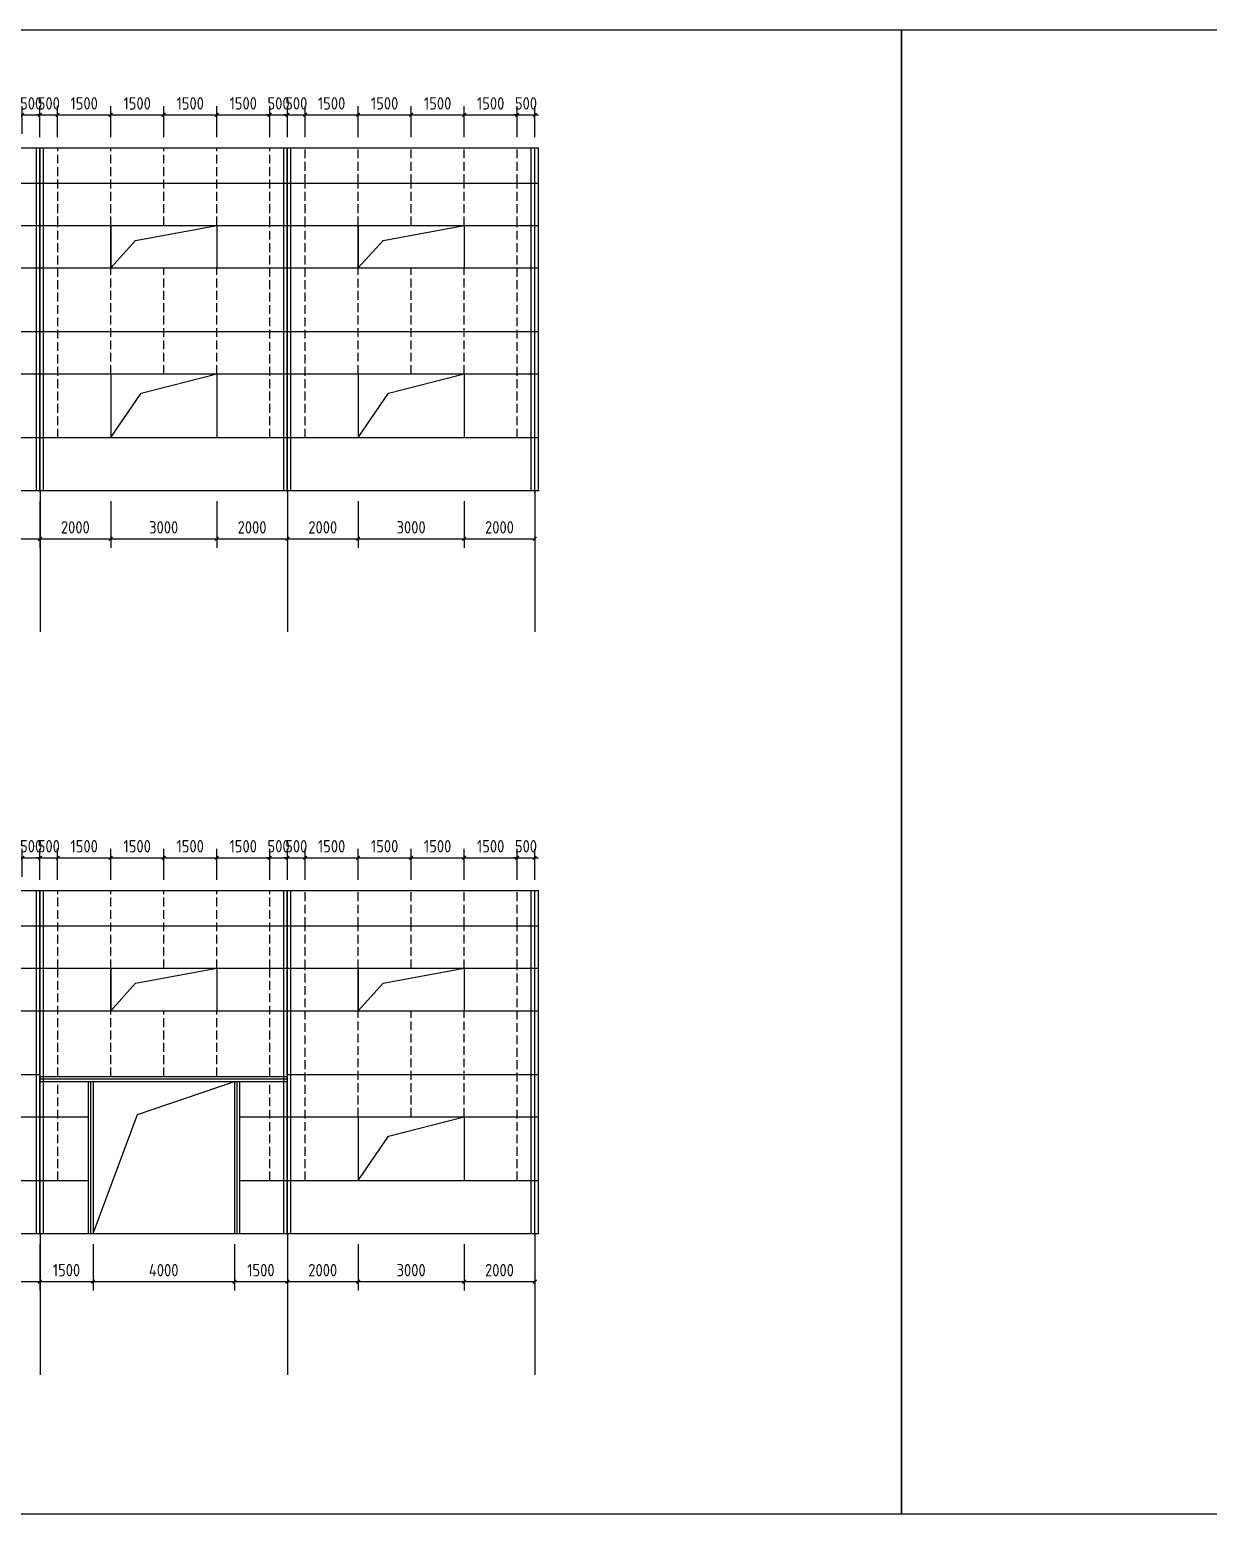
# Model space of a CAD drawing. Extents: x 102162 to 621267, y -39398 to 328893.
# Drawn here: x 329947 to 363292, y 118102 to 160102 of the extents above; entities that cross this region are included whole.
import ezdxf

# ---------------------------------------------------------------- set-up
doc = ezdxf.new("R2010")
doc.units = 0
doc.header["$LTSCALE"] = 1000
doc.header["$MEASUREMENT"] = 0
doc.linetypes.add('DASH', pattern=[0.35, 0.25, -0.1])
doc.layers.add('AXIS', color=3, linetype='Continuous')
doc.layers.add('DOTE', color=1, linetype='Continuous')
doc.styles.get("Standard").update_dxf_attribs({"font": 'gbenor.shx', "bigfont": 'gbcbig.shx'})
doc.dimstyles.get("Standard").update_dxf_attribs({"dimscale": 100, "dimtxt": 3.5, "dimasz": 1, "dimexe": 2.5, "dimexo": 3, "dimgap": 1.5, "dimtad": 1, "dimdec": 0, "dimzin": 0, "dimdsep": 46, "dimtxsty": 'Standard', "dimblk": 'ARCHTICK', "dimcen": 0.09, "dimadec": 0, "dimazin": 0, "dimtfac": 1, "dimtdec": 0, "dimtix": 1, "dimtmove": 2, "dimatfit": 3, "dimfxl": 1, "dimtolj": 1, "dimtzin": 0, "dimarcsym": 0})

# ---------------------------------------------------------------- blocks, each defined once
blk = doc.blocks.new('_ArchTick')
at = {"color": 0, "linetype": 'ByBlock', "const_width": 0.4}
blk.add_lwpolyline([(-0.5, -0.5), (0.5, 0.5)], dxfattribs=at)
blk = doc.blocks.new('*D5778')
at = {"color": 0, "lineweight": -2}
for p, q in [((329738, 157152), (329738, 157942)), ((330238, 157062), (330238, 157942)), ((329738, 157692), (329638, 157692)), ((329738, 157692), (330238, 157692)), ((330238, 157692), (330338, 157692))]:
    blk.add_line(p, q, dxfattribs=at)
at = {"layer": 'Defpoints', "color": 0}
for p in [(330238, 157692), (329738, 156852), (330238, 156762)]:
    blk.add_point(p, dxfattribs=at)
at = {"color": 0, "lineweight": -2, "xscale": 100, "yscale": 100, "zscale": 100}
blk.add_blockref('_ArchTick', (329738, 157692), dxfattribs=at)
at = {"color": 0, "lineweight": -2, "xscale": 100, "yscale": 100, "zscale": 100, "rotation": 180}
blk.add_blockref('_ArchTick', (330238, 157692), dxfattribs=at)
at = {"color": 0, "insert": (329988, 158017), "char_height": 350, "attachment_point": 5}
blk.add_mtext('\\A1;500', dxfattribs=at)
blk = doc.blocks.new('*D5779')
at = {"color": 0, "lineweight": -2}
for p, q in [((330238, 157062), (330238, 157942)), ((330738, 157062), (330738, 157942)), ((330238, 157692), (330138, 157692)), ((330238, 157692), (330738, 157692)), ((330738, 157692), (330838, 157692))]:
    blk.add_line(p, q, dxfattribs=at)
at = {"layer": 'Defpoints', "color": 0}
for p in [(330738, 157692), (330238, 156762), (330738, 156762)]:
    blk.add_point(p, dxfattribs=at)
at = {"color": 0, "lineweight": -2, "xscale": 100, "yscale": 100, "zscale": 100}
blk.add_blockref('_ArchTick', (330238, 157692), dxfattribs=at)
at = {"color": 0, "lineweight": -2, "xscale": 100, "yscale": 100, "zscale": 100, "rotation": 180}
blk.add_blockref('_ArchTick', (330738, 157692), dxfattribs=at)
at = {"color": 0, "insert": (330488, 158017), "char_height": 350, "attachment_point": 5}
blk.add_mtext('\\A1;500', dxfattribs=at)
blk = doc.blocks.new('*D5780')
at = {"color": 0, "lineweight": -2}
for p, q in [((330738, 157062), (330738, 157942)), ((332238, 157062), (332238, 157942)), ((330738, 157692), (332238, 157692))]:
    blk.add_line(p, q, dxfattribs=at)
at = {"layer": 'Defpoints', "color": 0}
for p in [(332238, 157692), (330738, 156762), (332238, 156762)]:
    blk.add_point(p, dxfattribs=at)
at = {"color": 0, "lineweight": -2, "xscale": 100, "yscale": 100, "zscale": 100, "rotation": 180}
blk.add_blockref('_ArchTick', (330738, 157692), dxfattribs=at)
at = {"color": 0, "lineweight": -2, "xscale": 100, "yscale": 100, "zscale": 100}
blk.add_blockref('_ArchTick', (332238, 157692), dxfattribs=at)
at = {"color": 0, "insert": (331488, 158017), "char_height": 350, "attachment_point": 5}
blk.add_mtext('\\A1;1500', dxfattribs=at)
blk = doc.blocks.new('*D5781')
at = {"color": 0, "lineweight": -2}
for p, q in [((335238, 157062), (335238, 157942)), ((336738, 157062), (336738, 157942)), ((335238, 157692), (336738, 157692))]:
    blk.add_line(p, q, dxfattribs=at)
at = {"layer": 'Defpoints', "color": 0}
for p in [(336738, 157692), (335238, 156762), (336738, 156762)]:
    blk.add_point(p, dxfattribs=at)
at = {"color": 0, "lineweight": -2, "xscale": 100, "yscale": 100, "zscale": 100, "rotation": 180}
blk.add_blockref('_ArchTick', (335238, 157692), dxfattribs=at)
at = {"color": 0, "lineweight": -2, "xscale": 100, "yscale": 100, "zscale": 100}
blk.add_blockref('_ArchTick', (336738, 157692), dxfattribs=at)
at = {"color": 0, "insert": (335988, 158017), "char_height": 350, "attachment_point": 5}
blk.add_mtext('\\A1;1500', dxfattribs=at)
blk = doc.blocks.new('*D5782')
at = {"color": 0, "lineweight": -2}
for p, q in [((336738, 157062), (336738, 157942)), ((337238, 157062), (337238, 157942)), ((336738, 157692), (336638, 157692)), ((336738, 157692), (337238, 157692)), ((337238, 157692), (337338, 157692))]:
    blk.add_line(p, q, dxfattribs=at)
at = {"layer": 'Defpoints', "color": 0}
for p in [(337238, 157692), (336738, 156762), (337238, 156762)]:
    blk.add_point(p, dxfattribs=at)
at = {"color": 0, "lineweight": -2, "xscale": 100, "yscale": 100, "zscale": 100}
blk.add_blockref('_ArchTick', (336738, 157692), dxfattribs=at)
at = {"color": 0, "lineweight": -2, "xscale": 100, "yscale": 100, "zscale": 100, "rotation": 180}
blk.add_blockref('_ArchTick', (337238, 157692), dxfattribs=at)
at = {"color": 0, "insert": (336988, 158017), "char_height": 350, "attachment_point": 5}
blk.add_mtext('\\A1;500', dxfattribs=at)
blk = doc.blocks.new('*D5783')
at = {"color": 0, "lineweight": -2}
for p, q in [((337238, 157062), (337238, 157942)), ((337738, 157062), (337738, 157942)), ((337238, 157692), (337138, 157692)), ((337238, 157692), (337738, 157692)), ((337738, 157692), (337838, 157692))]:
    blk.add_line(p, q, dxfattribs=at)
at = {"layer": 'Defpoints', "color": 0}
for p in [(337738, 157692), (337238, 156762), (337738, 156762)]:
    blk.add_point(p, dxfattribs=at)
at = {"color": 0, "lineweight": -2, "xscale": 100, "yscale": 100, "zscale": 100}
blk.add_blockref('_ArchTick', (337238, 157692), dxfattribs=at)
at = {"color": 0, "lineweight": -2, "xscale": 100, "yscale": 100, "zscale": 100, "rotation": 180}
blk.add_blockref('_ArchTick', (337738, 157692), dxfattribs=at)
at = {"color": 0, "insert": (337488, 158017), "char_height": 350, "attachment_point": 5}
blk.add_mtext('\\A1;500', dxfattribs=at)
blk = doc.blocks.new('*D5784')
at = {"color": 0, "lineweight": -2}
for p, q in [((337738, 157062), (337738, 157942)), ((339238, 157062), (339238, 157942)), ((337738, 157692), (339238, 157692))]:
    blk.add_line(p, q, dxfattribs=at)
at = {"layer": 'Defpoints', "color": 0}
for p in [(339238, 157692), (337738, 156762), (339238, 156762)]:
    blk.add_point(p, dxfattribs=at)
at = {"color": 0, "lineweight": -2, "xscale": 100, "yscale": 100, "zscale": 100, "rotation": 180}
blk.add_blockref('_ArchTick', (337738, 157692), dxfattribs=at)
at = {"color": 0, "lineweight": -2, "xscale": 100, "yscale": 100, "zscale": 100}
blk.add_blockref('_ArchTick', (339238, 157692), dxfattribs=at)
at = {"color": 0, "insert": (338488, 158017), "char_height": 350, "attachment_point": 5}
blk.add_mtext('\\A1;1500', dxfattribs=at)
blk = doc.blocks.new('*D5785')
at = {"color": 0, "lineweight": -2}
for p, q in [((342238, 157062), (342238, 157942)), ((343738, 157062), (343738, 157942)), ((342238, 157692), (343738, 157692))]:
    blk.add_line(p, q, dxfattribs=at)
at = {"layer": 'Defpoints', "color": 0}
for p in [(343738, 157692), (342238, 156762), (343738, 156762)]:
    blk.add_point(p, dxfattribs=at)
at = {"color": 0, "lineweight": -2, "xscale": 100, "yscale": 100, "zscale": 100, "rotation": 180}
blk.add_blockref('_ArchTick', (342238, 157692), dxfattribs=at)
at = {"color": 0, "lineweight": -2, "xscale": 100, "yscale": 100, "zscale": 100}
blk.add_blockref('_ArchTick', (343738, 157692), dxfattribs=at)
at = {"color": 0, "insert": (342988, 158017), "char_height": 350, "attachment_point": 5}
blk.add_mtext('\\A1;1500', dxfattribs=at)
blk = doc.blocks.new('*D5786')
at = {"color": 0, "lineweight": -2}
for p, q in [((343738, 157062), (343738, 157942)), ((344238, 157062), (344238, 157942)), ((343738, 157692), (343638, 157692)), ((343738, 157692), (344238, 157692)), ((344238, 157692), (344338, 157692))]:
    blk.add_line(p, q, dxfattribs=at)
at = {"layer": 'Defpoints', "color": 0}
for p in [(344238, 157692), (343738, 156762), (344238, 156762)]:
    blk.add_point(p, dxfattribs=at)
at = {"color": 0, "lineweight": -2, "xscale": 100, "yscale": 100, "zscale": 100}
blk.add_blockref('_ArchTick', (343738, 157692), dxfattribs=at)
at = {"color": 0, "lineweight": -2, "xscale": 100, "yscale": 100, "zscale": 100, "rotation": 180}
blk.add_blockref('_ArchTick', (344238, 157692), dxfattribs=at)
at = {"color": 0, "insert": (343988, 158017), "char_height": 350, "attachment_point": 5}
blk.add_mtext('\\A1;500', dxfattribs=at)
blk = doc.blocks.new('*D5299')
at = {"color": 0, "lineweight": -2}
for p, q in [((328238, 146762), (328238, 145448)), ((330238, 146762), (330238, 145448)), ((328238, 145698), (330238, 145698))]:
    blk.add_line(p, q, dxfattribs=at)
at = {"layer": 'Defpoints', "color": 0}
for p in [(328238, 147062), (330238, 147062), (330238, 145698)]:
    blk.add_point(p, dxfattribs=at)
at = {"color": 0, "lineweight": -2, "xscale": 100, "yscale": 100, "zscale": 100, "rotation": 180}
blk.add_blockref('_ArchTick', (328238, 145698), dxfattribs=at)
at = {"color": 0, "lineweight": -2, "xscale": 100, "yscale": 100, "zscale": 100}
blk.add_blockref('_ArchTick', (330238, 145698), dxfattribs=at)
at = {"color": 0, "insert": (329238, 146023), "char_height": 350, "attachment_point": 5}
blk.add_mtext('\\A1;2000', dxfattribs=at)
blk = doc.blocks.new('*D5300')
at = {"color": 0, "lineweight": -2}
for p, q in [((330238, 146762), (330238, 145448)), ((332238, 146762), (332238, 145448)), ((330238, 145698), (332238, 145698))]:
    blk.add_line(p, q, dxfattribs=at)
at = {"layer": 'Defpoints', "color": 0}
for p in [(330238, 147062), (332238, 147062), (332238, 145698)]:
    blk.add_point(p, dxfattribs=at)
at = {"color": 0, "lineweight": -2, "xscale": 100, "yscale": 100, "zscale": 100, "rotation": 180}
blk.add_blockref('_ArchTick', (330238, 145698), dxfattribs=at)
at = {"color": 0, "lineweight": -2, "xscale": 100, "yscale": 100, "zscale": 100}
blk.add_blockref('_ArchTick', (332238, 145698), dxfattribs=at)
at = {"color": 0, "insert": (331238, 146023), "char_height": 350, "attachment_point": 5}
blk.add_mtext('\\A1;2000', dxfattribs=at)
blk = doc.blocks.new('*D5301')
at = {"color": 0, "lineweight": -2}
for p, q in [((332238, 146762), (332238, 145448)), ((335238, 146762), (335238, 145448)), ((332238, 145698), (335238, 145698))]:
    blk.add_line(p, q, dxfattribs=at)
at = {"layer": 'Defpoints', "color": 0}
for p in [(332238, 147062), (335238, 147062), (335238, 145698)]:
    blk.add_point(p, dxfattribs=at)
at = {"color": 0, "lineweight": -2, "xscale": 100, "yscale": 100, "zscale": 100, "rotation": 180}
blk.add_blockref('_ArchTick', (332238, 145698), dxfattribs=at)
at = {"color": 0, "lineweight": -2, "xscale": 100, "yscale": 100, "zscale": 100}
blk.add_blockref('_ArchTick', (335238, 145698), dxfattribs=at)
at = {"color": 0, "insert": (333738, 146023), "char_height": 350, "attachment_point": 5}
blk.add_mtext('\\A1;3000', dxfattribs=at)
blk = doc.blocks.new('*D5302')
at = {"color": 0, "lineweight": -2}
for p, q in [((335238, 146762), (335238, 145448)), ((337238, 146762), (337238, 145448)), ((335238, 145698), (337238, 145698))]:
    blk.add_line(p, q, dxfattribs=at)
at = {"layer": 'Defpoints', "color": 0}
for p in [(335238, 147062), (337238, 147062), (337238, 145698)]:
    blk.add_point(p, dxfattribs=at)
at = {"color": 0, "lineweight": -2, "xscale": 100, "yscale": 100, "zscale": 100, "rotation": 180}
blk.add_blockref('_ArchTick', (335238, 145698), dxfattribs=at)
at = {"color": 0, "lineweight": -2, "xscale": 100, "yscale": 100, "zscale": 100}
blk.add_blockref('_ArchTick', (337238, 145698), dxfattribs=at)
at = {"color": 0, "insert": (336238, 146023), "char_height": 350, "attachment_point": 5}
blk.add_mtext('\\A1;2000', dxfattribs=at)
blk = doc.blocks.new('*D5303')
at = {"color": 0, "lineweight": -2}
for p, q in [((337238, 146762), (337238, 145448)), ((339238, 146762), (339238, 145448)), ((337238, 145698), (339238, 145698))]:
    blk.add_line(p, q, dxfattribs=at)
at = {"layer": 'Defpoints', "color": 0}
for p in [(337238, 147062), (339238, 147062), (339238, 145698)]:
    blk.add_point(p, dxfattribs=at)
at = {"color": 0, "lineweight": -2, "xscale": 100, "yscale": 100, "zscale": 100, "rotation": 180}
blk.add_blockref('_ArchTick', (337238, 145698), dxfattribs=at)
at = {"color": 0, "lineweight": -2, "xscale": 100, "yscale": 100, "zscale": 100}
blk.add_blockref('_ArchTick', (339238, 145698), dxfattribs=at)
at = {"color": 0, "insert": (338238, 146023), "char_height": 350, "attachment_point": 5}
blk.add_mtext('\\A1;2000', dxfattribs=at)
blk = doc.blocks.new('*D5304')
at = {"color": 0, "lineweight": -2}
for p, q in [((339238, 146762), (339238, 145448)), ((342238, 146762), (342238, 145448)), ((339238, 145698), (342238, 145698))]:
    blk.add_line(p, q, dxfattribs=at)
at = {"layer": 'Defpoints', "color": 0}
for p in [(339238, 147062), (342238, 147062), (342238, 145698)]:
    blk.add_point(p, dxfattribs=at)
at = {"color": 0, "lineweight": -2, "xscale": 100, "yscale": 100, "zscale": 100, "rotation": 180}
blk.add_blockref('_ArchTick', (339238, 145698), dxfattribs=at)
at = {"color": 0, "lineweight": -2, "xscale": 100, "yscale": 100, "zscale": 100}
blk.add_blockref('_ArchTick', (342238, 145698), dxfattribs=at)
at = {"color": 0, "insert": (340738, 146023), "char_height": 350, "attachment_point": 5}
blk.add_mtext('\\A1;3000', dxfattribs=at)
blk = doc.blocks.new('*D5305')
at = {"color": 0, "lineweight": -2}
for p, q in [((342238, 146762), (342238, 145448)), ((344238, 146762), (344238, 145448)), ((342238, 145698), (344238, 145698))]:
    blk.add_line(p, q, dxfattribs=at)
at = {"layer": 'Defpoints', "color": 0}
for p in [(342238, 147062), (344238, 147062), (344238, 145698)]:
    blk.add_point(p, dxfattribs=at)
at = {"color": 0, "lineweight": -2, "xscale": 100, "yscale": 100, "zscale": 100, "rotation": 180}
blk.add_blockref('_ArchTick', (342238, 145698), dxfattribs=at)
at = {"color": 0, "lineweight": -2, "xscale": 100, "yscale": 100, "zscale": 100}
blk.add_blockref('_ArchTick', (344238, 145698), dxfattribs=at)
at = {"color": 0, "insert": (343238, 146023), "char_height": 350, "attachment_point": 5}
blk.add_mtext('\\A1;2000', dxfattribs=at)
blk = doc.blocks.new('*D5317')
at = {"color": 0, "lineweight": -2}
for p, q in [((328238, 125748), (328238, 124434)), ((330238, 125748), (330238, 124434)), ((328238, 124684), (330238, 124684))]:
    blk.add_line(p, q, dxfattribs=at)
at = {"layer": 'Defpoints', "color": 0}
for p in [(328238, 126048), (330238, 126048), (330238, 124684)]:
    blk.add_point(p, dxfattribs=at)
at = {"color": 0, "lineweight": -2, "xscale": 100, "yscale": 100, "zscale": 100, "rotation": 180}
blk.add_blockref('_ArchTick', (328238, 124684), dxfattribs=at)
at = {"color": 0, "lineweight": -2, "xscale": 100, "yscale": 100, "zscale": 100}
blk.add_blockref('_ArchTick', (330238, 124684), dxfattribs=at)
at = {"color": 0, "insert": (329238, 125009), "char_height": 350, "attachment_point": 5}
blk.add_mtext('\\A1;2000', dxfattribs=at)
blk = doc.blocks.new('*D5318')
at = {"color": 0, "lineweight": -2}
for p, q in [((330238, 125748), (330238, 124434)), ((331738, 125748), (331738, 124434)), ((330238, 124684), (331738, 124684))]:
    blk.add_line(p, q, dxfattribs=at)
at = {"layer": 'Defpoints', "color": 0}
for p in [(330238, 126048), (331738, 126048), (331738, 124684)]:
    blk.add_point(p, dxfattribs=at)
at = {"color": 0, "lineweight": -2, "xscale": 100, "yscale": 100, "zscale": 100, "rotation": 180}
blk.add_blockref('_ArchTick', (330238, 124684), dxfattribs=at)
at = {"color": 0, "lineweight": -2, "xscale": 100, "yscale": 100, "zscale": 100}
blk.add_blockref('_ArchTick', (331738, 124684), dxfattribs=at)
at = {"color": 0, "insert": (330988, 125009), "char_height": 350, "attachment_point": 5}
blk.add_mtext('\\A1;1500', dxfattribs=at)
blk = doc.blocks.new('*D5319')
at = {"color": 0, "lineweight": -2}
for p, q in [((331738, 125748), (331738, 124434)), ((335738, 125748), (335738, 124434)), ((331738, 124684), (335738, 124684))]:
    blk.add_line(p, q, dxfattribs=at)
at = {"layer": 'Defpoints', "color": 0}
for p in [(331738, 126048), (335738, 126048), (335738, 124684)]:
    blk.add_point(p, dxfattribs=at)
at = {"color": 0, "lineweight": -2, "xscale": 100, "yscale": 100, "zscale": 100, "rotation": 180}
blk.add_blockref('_ArchTick', (331738, 124684), dxfattribs=at)
at = {"color": 0, "lineweight": -2, "xscale": 100, "yscale": 100, "zscale": 100}
blk.add_blockref('_ArchTick', (335738, 124684), dxfattribs=at)
at = {"color": 0, "insert": (333738, 125009), "char_height": 350, "attachment_point": 5}
blk.add_mtext('\\A1;4000', dxfattribs=at)
blk = doc.blocks.new('*D5320')
at = {"color": 0, "lineweight": -2}
for p, q in [((335738, 125748), (335738, 124434)), ((337238, 125748), (337238, 124434)), ((335738, 124684), (337238, 124684))]:
    blk.add_line(p, q, dxfattribs=at)
at = {"layer": 'Defpoints', "color": 0}
for p in [(335738, 126048), (337238, 126048), (337238, 124684)]:
    blk.add_point(p, dxfattribs=at)
at = {"color": 0, "lineweight": -2, "xscale": 100, "yscale": 100, "zscale": 100, "rotation": 180}
blk.add_blockref('_ArchTick', (335738, 124684), dxfattribs=at)
at = {"color": 0, "lineweight": -2, "xscale": 100, "yscale": 100, "zscale": 100}
blk.add_blockref('_ArchTick', (337238, 124684), dxfattribs=at)
at = {"color": 0, "insert": (336488, 125009), "char_height": 350, "attachment_point": 5}
blk.add_mtext('\\A1;1500', dxfattribs=at)
blk = doc.blocks.new('*D5321')
at = {"color": 0, "lineweight": -2}
for p, q in [((337238, 125748), (337238, 124434)), ((339238, 125748), (339238, 124434)), ((337238, 124684), (339238, 124684))]:
    blk.add_line(p, q, dxfattribs=at)
at = {"layer": 'Defpoints', "color": 0}
for p in [(337238, 126048), (339238, 126048), (339238, 124684)]:
    blk.add_point(p, dxfattribs=at)
at = {"color": 0, "lineweight": -2, "xscale": 100, "yscale": 100, "zscale": 100, "rotation": 180}
blk.add_blockref('_ArchTick', (337238, 124684), dxfattribs=at)
at = {"color": 0, "lineweight": -2, "xscale": 100, "yscale": 100, "zscale": 100}
blk.add_blockref('_ArchTick', (339238, 124684), dxfattribs=at)
at = {"color": 0, "insert": (338238, 125009), "char_height": 350, "attachment_point": 5}
blk.add_mtext('\\A1;2000', dxfattribs=at)
blk = doc.blocks.new('*D5322')
at = {"color": 0, "lineweight": -2}
for p, q in [((339238, 125748), (339238, 124434)), ((342238, 125748), (342238, 124434)), ((339238, 124684), (342238, 124684))]:
    blk.add_line(p, q, dxfattribs=at)
at = {"layer": 'Defpoints', "color": 0}
for p in [(339238, 126048), (342238, 126048), (342238, 124684)]:
    blk.add_point(p, dxfattribs=at)
at = {"color": 0, "lineweight": -2, "xscale": 100, "yscale": 100, "zscale": 100, "rotation": 180}
blk.add_blockref('_ArchTick', (339238, 124684), dxfattribs=at)
at = {"color": 0, "lineweight": -2, "xscale": 100, "yscale": 100, "zscale": 100}
blk.add_blockref('_ArchTick', (342238, 124684), dxfattribs=at)
at = {"color": 0, "insert": (340738, 125009), "char_height": 350, "attachment_point": 5}
blk.add_mtext('\\A1;3000', dxfattribs=at)
blk = doc.blocks.new('*D5323')
at = {"color": 0, "lineweight": -2}
for p, q in [((342238, 125748), (342238, 124434)), ((344238, 125748), (344238, 124434)), ((342238, 124684), (344238, 124684))]:
    blk.add_line(p, q, dxfattribs=at)
at = {"layer": 'Defpoints', "color": 0}
for p in [(342238, 126048), (344238, 126048), (344238, 124684)]:
    blk.add_point(p, dxfattribs=at)
at = {"color": 0, "lineweight": -2, "xscale": 100, "yscale": 100, "zscale": 100, "rotation": 180}
blk.add_blockref('_ArchTick', (342238, 124684), dxfattribs=at)
at = {"color": 0, "lineweight": -2, "xscale": 100, "yscale": 100, "zscale": 100}
blk.add_blockref('_ArchTick', (344238, 124684), dxfattribs=at)
at = {"color": 0, "insert": (343238, 125009), "char_height": 350, "attachment_point": 5}
blk.add_mtext('\\A1;2000', dxfattribs=at)
blk = doc.blocks.new('*D5339')
at = {"color": 0, "lineweight": -2}
for p, q in [((329738, 136137), (329738, 136927)), ((330238, 136048), (330238, 136927)), ((329738, 136677), (329638, 136677)), ((329738, 136677), (330238, 136677)), ((330238, 136677), (330338, 136677))]:
    blk.add_line(p, q, dxfattribs=at)
at = {"layer": 'Defpoints', "color": 0}
for p in [(330238, 136677), (329738, 135837), (330238, 135748)]:
    blk.add_point(p, dxfattribs=at)
at = {"color": 0, "lineweight": -2, "xscale": 100, "yscale": 100, "zscale": 100}
blk.add_blockref('_ArchTick', (329738, 136677), dxfattribs=at)
at = {"color": 0, "lineweight": -2, "xscale": 100, "yscale": 100, "zscale": 100, "rotation": 180}
blk.add_blockref('_ArchTick', (330238, 136677), dxfattribs=at)
at = {"color": 0, "insert": (329988, 137002), "char_height": 350, "attachment_point": 5}
blk.add_mtext('\\A1;500', dxfattribs=at)
blk = doc.blocks.new('*D5340')
at = {"color": 0, "lineweight": -2}
for p, q in [((330238, 136048), (330238, 136927)), ((330738, 136048), (330738, 136927)), ((330238, 136677), (330138, 136677)), ((330238, 136677), (330738, 136677)), ((330738, 136677), (330838, 136677))]:
    blk.add_line(p, q, dxfattribs=at)
at = {"layer": 'Defpoints', "color": 0}
for p in [(330738, 136677), (330238, 135748), (330738, 135748)]:
    blk.add_point(p, dxfattribs=at)
at = {"color": 0, "lineweight": -2, "xscale": 100, "yscale": 100, "zscale": 100}
blk.add_blockref('_ArchTick', (330238, 136677), dxfattribs=at)
at = {"color": 0, "lineweight": -2, "xscale": 100, "yscale": 100, "zscale": 100, "rotation": 180}
blk.add_blockref('_ArchTick', (330738, 136677), dxfattribs=at)
at = {"color": 0, "insert": (330488, 137002), "char_height": 350, "attachment_point": 5}
blk.add_mtext('\\A1;500', dxfattribs=at)
blk = doc.blocks.new('*D5341')
at = {"color": 0, "lineweight": -2}
for p, q in [((330738, 136048), (330738, 136927)), ((332238, 136048), (332238, 136927)), ((330738, 136677), (332238, 136677))]:
    blk.add_line(p, q, dxfattribs=at)
at = {"layer": 'Defpoints', "color": 0}
for p in [(332238, 136677), (330738, 135748), (332238, 135748)]:
    blk.add_point(p, dxfattribs=at)
at = {"color": 0, "lineweight": -2, "xscale": 100, "yscale": 100, "zscale": 100, "rotation": 180}
blk.add_blockref('_ArchTick', (330738, 136677), dxfattribs=at)
at = {"color": 0, "lineweight": -2, "xscale": 100, "yscale": 100, "zscale": 100}
blk.add_blockref('_ArchTick', (332238, 136677), dxfattribs=at)
at = {"color": 0, "insert": (331488, 137002), "char_height": 350, "attachment_point": 5}
blk.add_mtext('\\A1;1500', dxfattribs=at)
blk = doc.blocks.new('*D5342')
at = {"color": 0, "lineweight": -2}
for p, q in [((335238, 136048), (335238, 136927)), ((336738, 136048), (336738, 136927)), ((335238, 136677), (336738, 136677))]:
    blk.add_line(p, q, dxfattribs=at)
at = {"layer": 'Defpoints', "color": 0}
for p in [(336738, 136677), (335238, 135748), (336738, 135748)]:
    blk.add_point(p, dxfattribs=at)
at = {"color": 0, "lineweight": -2, "xscale": 100, "yscale": 100, "zscale": 100, "rotation": 180}
blk.add_blockref('_ArchTick', (335238, 136677), dxfattribs=at)
at = {"color": 0, "lineweight": -2, "xscale": 100, "yscale": 100, "zscale": 100}
blk.add_blockref('_ArchTick', (336738, 136677), dxfattribs=at)
at = {"color": 0, "insert": (335988, 137002), "char_height": 350, "attachment_point": 5}
blk.add_mtext('\\A1;1500', dxfattribs=at)
blk = doc.blocks.new('*D5343')
at = {"color": 0, "lineweight": -2}
for p, q in [((336738, 136048), (336738, 136927)), ((337238, 136048), (337238, 136927)), ((336738, 136677), (336638, 136677)), ((336738, 136677), (337238, 136677)), ((337238, 136677), (337338, 136677))]:
    blk.add_line(p, q, dxfattribs=at)
at = {"layer": 'Defpoints', "color": 0}
for p in [(337238, 136677), (336738, 135748), (337238, 135748)]:
    blk.add_point(p, dxfattribs=at)
at = {"color": 0, "lineweight": -2, "xscale": 100, "yscale": 100, "zscale": 100}
blk.add_blockref('_ArchTick', (336738, 136677), dxfattribs=at)
at = {"color": 0, "lineweight": -2, "xscale": 100, "yscale": 100, "zscale": 100, "rotation": 180}
blk.add_blockref('_ArchTick', (337238, 136677), dxfattribs=at)
at = {"color": 0, "insert": (336988, 137002), "char_height": 350, "attachment_point": 5}
blk.add_mtext('\\A1;500', dxfattribs=at)
blk = doc.blocks.new('*D5344')
at = {"color": 0, "lineweight": -2}
for p, q in [((337238, 136048), (337238, 136927)), ((337738, 136048), (337738, 136927)), ((337238, 136677), (337138, 136677)), ((337238, 136677), (337738, 136677)), ((337738, 136677), (337838, 136677))]:
    blk.add_line(p, q, dxfattribs=at)
at = {"layer": 'Defpoints', "color": 0}
for p in [(337738, 136677), (337238, 135748), (337738, 135748)]:
    blk.add_point(p, dxfattribs=at)
at = {"color": 0, "lineweight": -2, "xscale": 100, "yscale": 100, "zscale": 100}
blk.add_blockref('_ArchTick', (337238, 136677), dxfattribs=at)
at = {"color": 0, "lineweight": -2, "xscale": 100, "yscale": 100, "zscale": 100, "rotation": 180}
blk.add_blockref('_ArchTick', (337738, 136677), dxfattribs=at)
at = {"color": 0, "insert": (337488, 137002), "char_height": 350, "attachment_point": 5}
blk.add_mtext('\\A1;500', dxfattribs=at)
blk = doc.blocks.new('*D5345')
at = {"color": 0, "lineweight": -2}
for p, q in [((337738, 136048), (337738, 136927)), ((339238, 136048), (339238, 136927)), ((337738, 136677), (339238, 136677))]:
    blk.add_line(p, q, dxfattribs=at)
at = {"layer": 'Defpoints', "color": 0}
for p in [(339238, 136677), (337738, 135748), (339238, 135748)]:
    blk.add_point(p, dxfattribs=at)
at = {"color": 0, "lineweight": -2, "xscale": 100, "yscale": 100, "zscale": 100, "rotation": 180}
blk.add_blockref('_ArchTick', (337738, 136677), dxfattribs=at)
at = {"color": 0, "lineweight": -2, "xscale": 100, "yscale": 100, "zscale": 100}
blk.add_blockref('_ArchTick', (339238, 136677), dxfattribs=at)
at = {"color": 0, "insert": (338488, 137002), "char_height": 350, "attachment_point": 5}
blk.add_mtext('\\A1;1500', dxfattribs=at)
blk = doc.blocks.new('*D5346')
at = {"color": 0, "lineweight": -2}
for p, q in [((342238, 136048), (342238, 136927)), ((343738, 136048), (343738, 136927)), ((342238, 136677), (343738, 136677))]:
    blk.add_line(p, q, dxfattribs=at)
at = {"layer": 'Defpoints', "color": 0}
for p in [(343738, 136677), (342238, 135748), (343738, 135748)]:
    blk.add_point(p, dxfattribs=at)
at = {"color": 0, "lineweight": -2, "xscale": 100, "yscale": 100, "zscale": 100, "rotation": 180}
blk.add_blockref('_ArchTick', (342238, 136677), dxfattribs=at)
at = {"color": 0, "lineweight": -2, "xscale": 100, "yscale": 100, "zscale": 100}
blk.add_blockref('_ArchTick', (343738, 136677), dxfattribs=at)
at = {"color": 0, "insert": (342988, 137002), "char_height": 350, "attachment_point": 5}
blk.add_mtext('\\A1;1500', dxfattribs=at)
blk = doc.blocks.new('*D5347')
at = {"color": 0, "lineweight": -2}
for p, q in [((343738, 136048), (343738, 136927)), ((344238, 136048), (344238, 136927)), ((343738, 136677), (343638, 136677)), ((343738, 136677), (344238, 136677)), ((344238, 136677), (344338, 136677))]:
    blk.add_line(p, q, dxfattribs=at)
at = {"layer": 'Defpoints', "color": 0}
for p in [(344238, 136677), (343738, 135748), (344238, 135748)]:
    blk.add_point(p, dxfattribs=at)
at = {"color": 0, "lineweight": -2, "xscale": 100, "yscale": 100, "zscale": 100}
blk.add_blockref('_ArchTick', (343738, 136677), dxfattribs=at)
at = {"color": 0, "lineweight": -2, "xscale": 100, "yscale": 100, "zscale": 100, "rotation": 180}
blk.add_blockref('_ArchTick', (344238, 136677), dxfattribs=at)
at = {"color": 0, "insert": (343988, 137002), "char_height": 350, "attachment_point": 5}
blk.add_mtext('\\A1;500', dxfattribs=at)
blk = doc.blocks.new('*D5254')
at = {"color": 0, "lineweight": -2}
for p, q in [((332238, 157062), (332238, 157942)), ((333738, 157062), (333738, 157942)), ((332238, 157692), (333738, 157692))]:
    blk.add_line(p, q, dxfattribs=at)
at = {"layer": 'Defpoints', "color": 0}
for p in [(333738, 157692), (332238, 156762), (333738, 156762)]:
    blk.add_point(p, dxfattribs=at)
at = {"color": 0, "lineweight": -2, "xscale": 100, "yscale": 100, "zscale": 100, "rotation": 180}
blk.add_blockref('_ArchTick', (332238, 157692), dxfattribs=at)
at = {"color": 0, "lineweight": -2, "xscale": 100, "yscale": 100, "zscale": 100}
blk.add_blockref('_ArchTick', (333738, 157692), dxfattribs=at)
at = {"color": 0, "insert": (332988, 158017), "char_height": 350, "attachment_point": 5}
blk.add_mtext('\\A1;1500', dxfattribs=at)
blk = doc.blocks.new('*D5255')
at = {"color": 0, "lineweight": -2}
for p, q in [((333738, 157062), (333738, 157942)), ((335238, 157062), (335238, 157942)), ((333738, 157692), (335238, 157692))]:
    blk.add_line(p, q, dxfattribs=at)
at = {"layer": 'Defpoints', "color": 0}
for p in [(335238, 157692), (333738, 156762), (335238, 156762)]:
    blk.add_point(p, dxfattribs=at)
at = {"color": 0, "lineweight": -2, "xscale": 100, "yscale": 100, "zscale": 100, "rotation": 180}
blk.add_blockref('_ArchTick', (333738, 157692), dxfattribs=at)
at = {"color": 0, "lineweight": -2, "xscale": 100, "yscale": 100, "zscale": 100}
blk.add_blockref('_ArchTick', (335238, 157692), dxfattribs=at)
at = {"color": 0, "insert": (334488, 158017), "char_height": 350, "attachment_point": 5}
blk.add_mtext('\\A1;1500', dxfattribs=at)
blk = doc.blocks.new('*D5256')
at = {"color": 0, "lineweight": -2}
for p, q in [((339238, 157062), (339238, 157942)), ((340738, 157062), (340738, 157942)), ((339238, 157692), (340738, 157692))]:
    blk.add_line(p, q, dxfattribs=at)
at = {"layer": 'Defpoints', "color": 0}
for p in [(340738, 157692), (339238, 156762), (340738, 156762)]:
    blk.add_point(p, dxfattribs=at)
at = {"color": 0, "lineweight": -2, "xscale": 100, "yscale": 100, "zscale": 100, "rotation": 180}
blk.add_blockref('_ArchTick', (339238, 157692), dxfattribs=at)
at = {"color": 0, "lineweight": -2, "xscale": 100, "yscale": 100, "zscale": 100}
blk.add_blockref('_ArchTick', (340738, 157692), dxfattribs=at)
at = {"color": 0, "insert": (339988, 158017), "char_height": 350, "attachment_point": 5}
blk.add_mtext('\\A1;1500', dxfattribs=at)
blk = doc.blocks.new('*D5257')
at = {"color": 0, "lineweight": -2}
for p, q in [((340738, 157062), (340738, 157942)), ((342238, 157062), (342238, 157942)), ((340738, 157692), (342238, 157692))]:
    blk.add_line(p, q, dxfattribs=at)
at = {"layer": 'Defpoints', "color": 0}
for p in [(342238, 157692), (340738, 156762), (342238, 156762)]:
    blk.add_point(p, dxfattribs=at)
at = {"color": 0, "lineweight": -2, "xscale": 100, "yscale": 100, "zscale": 100, "rotation": 180}
blk.add_blockref('_ArchTick', (340738, 157692), dxfattribs=at)
at = {"color": 0, "lineweight": -2, "xscale": 100, "yscale": 100, "zscale": 100}
blk.add_blockref('_ArchTick', (342238, 157692), dxfattribs=at)
at = {"color": 0, "insert": (341488, 158017), "char_height": 350, "attachment_point": 5}
blk.add_mtext('\\A1;1500', dxfattribs=at)
blk = doc.blocks.new('*D5258')
at = {"color": 0, "lineweight": -2}
for p, q in [((339238, 136048), (339238, 136927)), ((340738, 136048), (340738, 136927)), ((339238, 136677), (340738, 136677))]:
    blk.add_line(p, q, dxfattribs=at)
at = {"layer": 'Defpoints', "color": 0}
for p in [(340738, 136677), (339238, 135748), (340738, 135748)]:
    blk.add_point(p, dxfattribs=at)
at = {"color": 0, "lineweight": -2, "xscale": 100, "yscale": 100, "zscale": 100, "rotation": 180}
blk.add_blockref('_ArchTick', (339238, 136677), dxfattribs=at)
at = {"color": 0, "lineweight": -2, "xscale": 100, "yscale": 100, "zscale": 100}
blk.add_blockref('_ArchTick', (340738, 136677), dxfattribs=at)
at = {"color": 0, "insert": (339988, 137002), "char_height": 350, "attachment_point": 5}
blk.add_mtext('\\A1;1500', dxfattribs=at)
blk = doc.blocks.new('*D5259')
at = {"color": 0, "lineweight": -2}
for p, q in [((340738, 136048), (340738, 136927)), ((342238, 136048), (342238, 136927)), ((340738, 136677), (342238, 136677))]:
    blk.add_line(p, q, dxfattribs=at)
at = {"layer": 'Defpoints', "color": 0}
for p in [(342238, 136677), (340738, 135748), (342238, 135748)]:
    blk.add_point(p, dxfattribs=at)
at = {"color": 0, "lineweight": -2, "xscale": 100, "yscale": 100, "zscale": 100, "rotation": 180}
blk.add_blockref('_ArchTick', (340738, 136677), dxfattribs=at)
at = {"color": 0, "lineweight": -2, "xscale": 100, "yscale": 100, "zscale": 100}
blk.add_blockref('_ArchTick', (342238, 136677), dxfattribs=at)
at = {"color": 0, "insert": (341488, 137002), "char_height": 350, "attachment_point": 5}
blk.add_mtext('\\A1;1500', dxfattribs=at)
blk = doc.blocks.new('*D5260')
at = {"color": 0, "lineweight": -2}
for p, q in [((332238, 136048), (332238, 136927)), ((333738, 136048), (333738, 136927)), ((332238, 136677), (333738, 136677))]:
    blk.add_line(p, q, dxfattribs=at)
at = {"layer": 'Defpoints', "color": 0}
for p in [(333738, 136677), (332238, 135748), (333738, 135748)]:
    blk.add_point(p, dxfattribs=at)
at = {"color": 0, "lineweight": -2, "xscale": 100, "yscale": 100, "zscale": 100, "rotation": 180}
blk.add_blockref('_ArchTick', (332238, 136677), dxfattribs=at)
at = {"color": 0, "lineweight": -2, "xscale": 100, "yscale": 100, "zscale": 100}
blk.add_blockref('_ArchTick', (333738, 136677), dxfattribs=at)
at = {"color": 0, "insert": (332988, 137002), "char_height": 350, "attachment_point": 5}
blk.add_mtext('\\A1;1500', dxfattribs=at)
blk = doc.blocks.new('*D5261')
at = {"color": 0, "lineweight": -2}
for p, q in [((333738, 136048), (333738, 136927)), ((335238, 136048), (335238, 136927)), ((333738, 136677), (335238, 136677))]:
    blk.add_line(p, q, dxfattribs=at)
at = {"layer": 'Defpoints', "color": 0}
for p in [(335238, 136677), (333738, 135748), (335238, 135748)]:
    blk.add_point(p, dxfattribs=at)
at = {"color": 0, "lineweight": -2, "xscale": 100, "yscale": 100, "zscale": 100, "rotation": 180}
blk.add_blockref('_ArchTick', (333738, 136677), dxfattribs=at)
at = {"color": 0, "lineweight": -2, "xscale": 100, "yscale": 100, "zscale": 100}
blk.add_blockref('_ArchTick', (335238, 136677), dxfattribs=at)
at = {"color": 0, "insert": (334488, 137002), "char_height": 350, "attachment_point": 5}
blk.add_mtext('\\A1;1500', dxfattribs=at)

msp = doc.modelspace()

# ---------------------------------------------------------------- linework, layer by layer
for p, q in [((302138.3, 156762.5), (344338.3, 156762.5)), ((302138.3, 155762.5), (344338.3, 155762.5)), ((302138.3, 154562.5), (344338.3, 154562.5)), ((332238.3, 154562.5), (332238.3, 153362.5)), ((332942.6, 154140.9), (335238.3, 154562.5)), ((335238.3, 154562.5), (335238.3, 153362.5)), ((339238.3, 154562.5), (339238.3, 153362.5)), ((339942.6, 154140.9), (342238.3, 154562.5)), ((342238.3, 154562.5), (342238.3, 153362.5)), ((332238.3, 153362.5), (332942.6, 154140.9)), ((339238.3, 153362.5), (339942.6, 154140.9)), ((302138.3, 153362.5), (344338.3, 153362.5)), ((302138.3, 151562.5), (344338.3, 151562.5)), ((302138.3, 150362.5), (344338.3, 150362.5)), ((332238.3, 150362.5), (332238.3, 148562.5)), ((333098.7, 149815.1), (335238.3, 150362.5)), ((335238.3, 150362.5), (335238.3, 148562.5)), ((339238.3, 150362.5), (339238.3, 148562.5)), ((340098.7, 149815.1), (342238.3, 150362.5)), ((342238.3, 150362.5), (342238.3, 148562.5)), ((332238.3, 148562.5), (333098.7, 149815.1)), ((339238.3, 148562.5), (340098.7, 149815.1)), ((302138.3, 148562.5), (344338.3, 148562.5)), ((302118.3, 147062.5), (344358.3, 147062.5)), ((302138.3, 135747.6), (344338.3, 135747.6)), ((302138.3, 134747.6), (344338.3, 134747.6)), ((302138.3, 133547.6), (344338.3, 133547.6)), ((332238.3, 133547.6), (332238.3, 132347.6)), ((332942.6, 133126.1), (335238.3, 133547.6)), ((335238.3, 133547.6), (335238.3, 132347.6)), ((339238.3, 133547.6), (339238.3, 132347.6)), ((339942.6, 133126.1), (342238.3, 133547.6)), ((342238.3, 133547.6), (342238.3, 132347.6)), ((332238.3, 132347.6), (332942.6, 133126.1)), ((339238.3, 132347.6), (339942.6, 133126.1)), ((302138.3, 132347.6), (344338.3, 132347.6)), ((316235.3, 130547.6), (330241.3, 130547.6)), ((330235.3, 130487.6), (337241.3, 130487.6)), ((330235.3, 130417.6), (337241.3, 130417.6)), ((330235.3, 130347.6), (337241.3, 130347.6)), ((331598.3, 130347.6), (331598.3, 126047.6)), ((331668.3, 130347.6), (331668.3, 126047.6)), ((331738.3, 130347.6), (331738.3, 126047.6)), ((332997.5, 129413.9), (335738.3, 130347.6)), ((335738.3, 130347.6), (335738.3, 126047.6)), ((335808.3, 130347.6), (335808.3, 126047.6)), ((335878.3, 130347.6), (335878.3, 126047.6)), ((337235.3, 130547.6), (344338.3, 130547.6)), ((331738.3, 126047.6), (332997.5, 129413.9)), ((314878.3, 129347.6), (331598.3, 129347.6)), ((335878.3, 129347.6), (344338.3, 129347.6)), ((339238.3, 129347.6), (339238.3, 127547.6)), ((340098.7, 128800.2), (342238.3, 129347.6)), ((342238.3, 129347.6), (342238.3, 127547.6)), ((339238.3, 127547.6), (340098.7, 128800.2)), ((314878.3, 127547.6), (331598.3, 127547.6)), ((335878.3, 127547.6), (344338.3, 127547.6)), ((302118.3, 126047.6), (344358.3, 126047.6))]:
    msp.add_line(p, q)
at = {"color": 6}
for p, q in [((332238.3, 153362.5), (332238.3, 154562.5)), ((335238.3, 154562.5), (335238.3, 153362.5)), ((339238.3, 153362.5), (339238.3, 154562.5)), ((342238.3, 154562.5), (342238.3, 153362.5)), ((332238.3, 150362.5), (332238.3, 148562.5)), ((335238.3, 150362.5), (335238.3, 148562.5)), ((339238.3, 150362.5), (339238.3, 148562.5)), ((342238.3, 150362.5), (342238.3, 148562.5)), ((332238.3, 132347.6), (332238.3, 133547.6)), ((335238.3, 133547.6), (335238.3, 132347.6)), ((339238.3, 132347.6), (339238.3, 133547.6)), ((342238.3, 133547.6), (342238.3, 132347.6)), ((339238.3, 129347.6), (339238.3, 127547.6)), ((342238.3, 129347.6), (342238.3, 127547.6))]:
    msp.add_line(p, q, dxfattribs=at)
for points in [[(295211.7, 160101.7), (354611.7, 160101.7), (354611.7, 118101.7), (295211.7, 118101.7)], [(354611.7, 160101.7), (414011.7, 160101.7), (414011.7, 118101.7), (354611.7, 118101.7)]]:
    msp.add_lwpolyline(points, close=True)
at = {"layer": 'AXIS'}
for p, q in [((330238.3, 147062.5), (330238.3, 143062.5)), ((337238.3, 147062.5), (337238.3, 143062.5)), ((344238.3, 147062.5), (344238.3, 143062.5)), ((330238.3, 126047.6), (330238.3, 122047.6)), ((337238.3, 126047.6), (337238.3, 122047.6)), ((344238.3, 126047.6), (344238.3, 122047.6))]:
    msp.add_line(p, q, dxfattribs=at)
at = {"layer": 'DOTE', "color": 0}
for p, q in [((330138.3, 147062.5), (330138.3, 156762.5)), ((330235.3, 147062.5), (330235.3, 156762.5)), ((330241.3, 147062.5), (330241.3, 156762.5)), ((330338.3, 147062.5), (330338.3, 156762.5)), ((337138.3, 147062.5), (337138.3, 156762.5)), ((337235.3, 147062.5), (337235.3, 156762.5)), ((337241.3, 147062.5), (337241.3, 156762.5)), ((337338.3, 147062.5), (337338.3, 156762.5)), ((344138.3, 147062.5), (344138.3, 156762.5)), ((344235.3, 147062.5), (344235.3, 156762.5)), ((344241.3, 147062.5), (344241.3, 156762.5)), ((344338.3, 147062.5), (344338.3, 156762.5)), ((330138.3, 126047.6), (330138.3, 135747.6)), ((330235.3, 126047.6), (330235.3, 135747.6)), ((330241.3, 126047.6), (330241.3, 135747.6)), ((330338.3, 126047.6), (330338.3, 135747.6)), ((337138.3, 126047.6), (337138.3, 135747.6)), ((337235.3, 126047.6), (337235.3, 135747.6)), ((337241.3, 126047.6), (337241.3, 135747.6)), ((337338.3, 126047.6), (337338.3, 135747.6)), ((344138.3, 126047.6), (344138.3, 135747.6)), ((344235.3, 126047.6), (344235.3, 135747.6)), ((344241.3, 126047.6), (344241.3, 135747.6)), ((344338.3, 126047.6), (344338.3, 135747.6))]:
    msp.add_line(p, q, dxfattribs=at)
at = {"layer": 'DOTE'}
for p, q in [((330238.3, 147012.5), (330238.3, 156762.5)), ((330238.3, 147012.5), (330238.3, 156762.5)), ((337238.3, 147012.5), (337238.3, 156762.5)), ((337238.3, 147012.5), (337238.3, 156762.5)), ((344238.3, 147012.5), (344238.3, 156762.5)), ((344238.3, 147012.5), (344238.3, 156762.5)), ((330238.3, 125997.6), (330238.3, 135747.6)), ((330238.3, 125997.6), (330238.3, 135747.6)), ((337238.3, 125997.6), (337238.3, 135747.6)), ((337238.3, 125997.6), (337238.3, 135747.6)), ((344238.3, 125997.6), (344238.3, 135747.6)), ((344238.3, 125997.6), (344238.3, 135747.6))]:
    msp.add_line(p, q, dxfattribs=at)
at = {"layer": 'DOTE', "color": 4, "linetype": 'DASH'}
for p, q in [((330738.3, 154562.5), (330738.3, 156762.5)), ((332238.3, 154562.5), (332238.3, 156762.5)), ((333738.3, 154562.5), (333738.3, 156762.5)), ((335238.3, 154562.5), (335238.3, 156762.5)), ((336738.3, 154562.5), (336738.3, 156762.5)), ((337738.3, 155762.5), (337738.3, 156762.5)), ((339238.3, 155762.5), (339238.3, 156762.5)), ((340738.3, 155762.5), (340738.3, 156762.5)), ((342238.3, 155762.5), (342238.3, 156762.5)), ((343738.3, 155762.5), (343738.3, 156762.5)), ((337738.3, 154562.5), (337738.3, 155762.5)), ((339238.3, 154562.5), (339238.3, 155762.5)), ((340738.3, 154562.5), (340738.3, 155762.5)), ((342238.3, 154562.5), (342238.3, 155762.5)), ((343738.3, 154562.5), (343738.3, 155762.5)), ((330738.3, 148562.5), (330738.3, 154562.5)), ((336738.3, 148562.5), (336738.3, 154562.5)), ((337738.3, 148562.5), (337738.3, 154562.5)), ((343738.3, 148562.5), (343738.3, 154562.5)), ((332238.3, 150362.5), (332238.3, 153362.5)), ((333738.3, 150362.5), (333738.3, 153362.5)), ((335238.3, 150362.5), (335238.3, 153362.5)), ((339238.3, 150362.5), (339238.3, 153362.5)), ((340738.3, 150362.5), (340738.3, 153362.5)), ((342238.3, 150362.5), (342238.3, 153362.5)), ((330738.3, 133547.6), (330738.3, 135747.6)), ((332238.3, 133547.6), (332238.3, 135747.6)), ((333738.3, 133547.6), (333738.3, 135747.6)), ((335238.3, 133547.6), (335238.3, 135747.6)), ((336738.3, 133547.6), (336738.3, 135747.6)), ((337738.3, 134747.6), (337738.3, 135747.6)), ((339238.3, 134747.6), (339238.3, 135747.6)), ((340738.3, 134747.6), (340738.3, 135747.6)), ((342238.3, 134747.6), (342238.3, 135747.6)), ((343738.3, 134747.6), (343738.3, 135747.6)), ((337738.3, 133547.6), (337738.3, 134747.6)), ((339238.3, 133547.6), (339238.3, 134747.6)), ((340738.3, 133547.6), (340738.3, 134747.6)), ((342238.3, 133547.6), (342238.3, 134747.6)), ((343738.3, 133547.6), (343738.3, 134747.6)), ((330738.3, 130487.6), (330738.3, 133547.6)), ((336738.3, 130487.6), (336738.3, 133547.6)), ((337738.3, 127547.6), (337738.3, 133547.6)), ((343738.3, 127547.6), (343738.3, 133547.6)), ((332238.3, 130487.6), (332238.3, 132347.6)), ((333738.3, 130487.6), (333738.3, 132347.6)), ((335238.3, 130487.6), (335238.3, 132347.6)), ((339238.3, 129347.6), (339238.3, 132347.6)), ((340738.3, 129347.6), (340738.3, 132347.6)), ((342238.3, 129347.6), (342238.3, 132347.6)), ((330738.3, 127547.6), (330738.3, 130347.6)), ((336738.3, 127547.6), (336738.3, 130347.6))]:
    msp.add_line(p, q, dxfattribs=at)

# ---------------------------------------------------------------- dimensions: what is measured, and where the dimension line sits
for base, p1, p2, picture, middle in [((330238.3, 157692.3), (329738.3, 156851.9), (330238.3, 156762.5), '*D5778', (329988.3, 158017.3)), ((330738.3, 157692.3), (330238.3, 156762.5), (330738.3, 156762.5), '*D5779', (330488.3, 158017.3)), ((332238.3, 157692.3), (330738.3, 156762.5), (332238.3, 156762.5), '*D5780', (331488.3, 158017.3)), ((333738.3, 157692.3), (332238.3, 156762.5), (333738.3, 156762.5), '*D5254', (332988.3, 158017.3)), ((335238.3, 157692.3), (333738.3, 156762.5), (335238.3, 156762.5), '*D5255', (334488.3, 158017.3)), ((336738.3, 157692.3), (335238.3, 156762.5), (336738.3, 156762.5), '*D5781', (335988.3, 158017.3)), ((337238.3, 157692.3), (336738.3, 156762.5), (337238.3, 156762.5), '*D5782', (336988.3, 158017.3)), ((337738.3, 157692.3), (337238.3, 156762.5), (337738.3, 156762.5), '*D5783', (337488.3, 158017.3)), ((339238.3, 157692.3), (337738.3, 156762.5), (339238.3, 156762.5), '*D5784', (338488.3, 158017.3)), ((340738.3, 157692.3), (339238.3, 156762.5), (340738.3, 156762.5), '*D5256', (339988.3, 158017.3)), ((342238.3, 157692.3), (340738.3, 156762.5), (342238.3, 156762.5), '*D5257', (341488.3, 158017.3)), ((343738.3, 157692.3), (342238.3, 156762.5), (343738.3, 156762.5), '*D5785', (342988.3, 158017.3)), ((344238.3, 157692.3), (343738.3, 156762.5), (344238.3, 156762.5), '*D5786', (343988.3, 158017.3)), ((330238.3, 145698.4), (328238.3, 147062.5), (330238.3, 147062.5), '*D5299', (329238.3, 146023.4)), ((332238.3, 145698.4), (330238.3, 147062.5), (332238.3, 147062.5), '*D5300', (331238.3, 146023.4)), ((335238.3, 145698.4), (332238.3, 147062.5), (335238.3, 147062.5), '*D5301', (333738.3, 146023.4)), ((337238.3, 145698.4), (335238.3, 147062.5), (337238.3, 147062.5), '*D5302', (336238.3, 146023.4)), ((339238.3, 145698.4), (337238.3, 147062.5), (339238.3, 147062.5), '*D5303', (338238.3, 146023.4)), ((342238.3, 145698.4), (339238.3, 147062.5), (342238.3, 147062.5), '*D5304', (340738.3, 146023.4)), ((344238.3, 145698.4), (342238.3, 147062.5), (344238.3, 147062.5), '*D5305', (343238.3, 146023.4)), ((330238.3, 136677.5), (329738.3, 135837.1), (330238.3, 135747.6), '*D5339', (329988.3, 137002.5)), ((330738.3, 136677.5), (330238.3, 135747.6), (330738.3, 135747.6), '*D5340', (330488.3, 137002.5)), ((332238.3, 136677.5), (330738.3, 135747.6), (332238.3, 135747.6), '*D5341', (331488.3, 137002.5)), ((333738.3, 136677.5), (332238.3, 135747.6), (333738.3, 135747.6), '*D5260', (332988.3, 137002.5)), ((335238.3, 136677.5), (333738.3, 135747.6), (335238.3, 135747.6), '*D5261', (334488.3, 137002.5)), ((336738.3, 136677.5), (335238.3, 135747.6), (336738.3, 135747.6), '*D5342', (335988.3, 137002.5)), ((337238.3, 136677.5), (336738.3, 135747.6), (337238.3, 135747.6), '*D5343', (336988.3, 137002.5)), ((337738.3, 136677.5), (337238.3, 135747.6), (337738.3, 135747.6), '*D5344', (337488.3, 137002.5)), ((339238.3, 136677.5), (337738.3, 135747.6), (339238.3, 135747.6), '*D5345', (338488.3, 137002.5)), ((340738.3, 136677.5), (339238.3, 135747.6), (340738.3, 135747.6), '*D5258', (339988.3, 137002.5)), ((342238.3, 136677.5), (340738.3, 135747.6), (342238.3, 135747.6), '*D5259', (341488.3, 137002.5)), ((343738.3, 136677.5), (342238.3, 135747.6), (343738.3, 135747.6), '*D5346', (342988.3, 137002.5)), ((344238.3, 136677.5), (343738.3, 135747.6), (344238.3, 135747.6), '*D5347', (343988.3, 137002.5)), ((330238.3, 124683.6), (328238.3, 126047.6), (330238.3, 126047.6), '*D5317', (329238.3, 125008.6)), ((331738.3, 124683.6), (330238.3, 126047.6), (331738.3, 126047.6), '*D5318', (330988.3, 125008.6)), ((335738.3, 124683.6), (331738.3, 126047.6), (335738.3, 126047.6), '*D5319', (333738.3, 125008.6)), ((337238.3, 124683.6), (335738.3, 126047.6), (337238.3, 126047.6), '*D5320', (336488.3, 125008.6)), ((339238.3, 124683.6), (337238.3, 126047.6), (339238.3, 126047.6), '*D5321', (338238.3, 125008.6)), ((342238.3, 124683.6), (339238.3, 126047.6), (342238.3, 126047.6), '*D5322', (340738.3, 125008.6)), ((344238.3, 124683.6), (342238.3, 126047.6), (344238.3, 126047.6), '*D5323', (343238.3, 125008.6))]:
    dim = msp.add_linear_dim(base=base, p1=p1, p2=p2, dimstyle='Standard')
    dim.commit()
    dim.dimension.update_dxf_attribs({"geometry": picture, "text_midpoint": middle})

doc.saveas('drawing.dxf')
